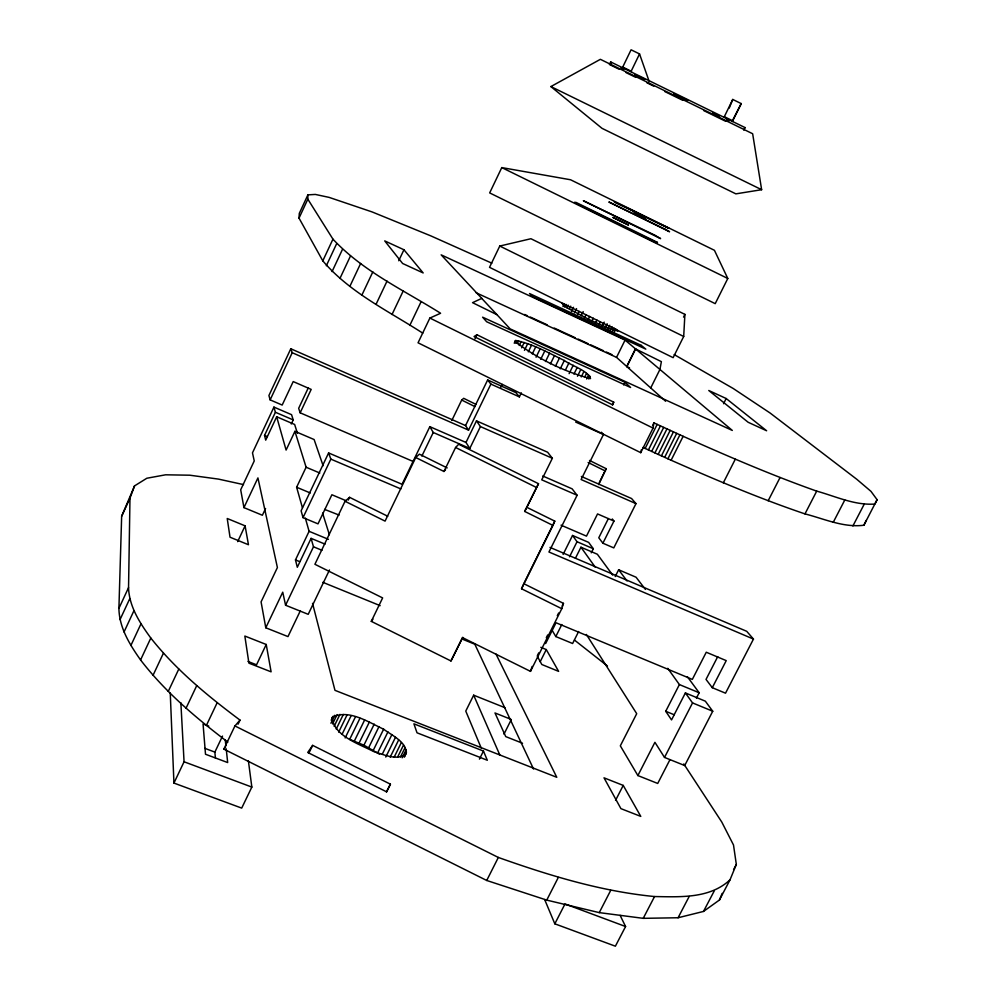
<?xml version="1.0" encoding="UTF-8"?>
<svg xmlns="http://www.w3.org/2000/svg" width="996" height="996" viewBox="0 0 996 996"><rect width="100%" height="100%" fill="white"/><g stroke="black" fill="none" stroke-linecap="round" stroke-linejoin="round"><path stroke-width="1.49" d="M422.752 333.137C388.44 310.976 349.559 292.488 322.804 260.852L299.024 218.124L307.826 199.175L307.889 194.867L315.346 194.432L329.141 197.395L372.093 211.924L430.895 235.903L491.825 263.168M238.069 724.154L240.011 720.108C207.629 695.905 176.018 669.91 150.819 638.05C139.975 623.172 129.156 606.639 128.546 587.64L129.978 498.212L134.535 485.899L146.835 478.242L165.61 474.806L189.788 475.204L218.448 479.101L243.485 484.591M227.847 742.107C195.988 717.942 165.037 691.822 140.573 659.95C129.766 644.686 119.209 627.667 118.91 608.382L121.649 516.264L134.535 485.899M683.692 336.474L684.899 314.375L530.93 238.729L499.768 246.049L489.534 267.339L673.134 357.664L683.692 336.474L499.768 246.049M299.024 218.124L299.298 213.381L307.889 194.867M307.826 199.175L332.95 239.152C362.83 271.211 403.915 290.222 440.606 313.254L429.874 318.06L418.046 342.798L640.752 452.67L653.04 428.081L653.911 422.877L683.144 436.31C727.092 455.931 771.315 475.042 816.708 491.128C835.744 496.382 854.73 505.507 874.899 504.051L877.09 499.681L870.965 491.352L856.772 479.275L770.082 413.004L733.156 388.452L674.18 354.588M640.752 452.67L641.324 449.794M405.671 754.445C396.171 760.807 383.56 754.408 373.749 751.582C359.332 744.049 333.859 736.044 332.054 717.506C348.326 708.542 368.532 722.262 383.634 729.197C391.677 735.372 411.709 744.323 404.351 757.134M561.769 608.705L563.462 603.364L523.772 583.681L554.772 521.132L526.847 507.325L524.655 511.421L552.942 525.415L521.543 588.773L561.769 608.705L530.47 671.366L462.48 637.589L450.964 660.971L371.284 621.355L382.638 597.924L314.91 564.284L345.039 501.262L349.571 497.328L387.73 516.252M598.696 484.604L606.191 468.693L589.508 460.451M530.47 671.366L532.138 666.448M613.735 402.16L612.689 404.874L474.059 336.536L476.947 334.743L613.735 402.16L612.416 404.824M723.955 117.441L732.757 99.451L741.236 103.596L732.359 121.549M729.234 108.054L732.757 99.451M240.011 720.108L234.931 725.947L223.851 749.129L486.72 880.476L546.742 900.11L599.256 912.622L643.229 918.337L678.077 917.752L703.487 911.44L719.436 900.011L730.018 879.829L736.33 864.416L733.504 845.006L721.776 822.036L683.791 763.932M719.436 900.011L722.187 893.362M552.942 525.415L554.772 521.132M521.543 588.773L523.772 583.681M121.649 516.264L129.978 498.212M118.91 608.382L128.546 587.64M120.03 619.612L129.816 598.571M124.027 631.999L133.962 610.66M130.887 645.483L140.971 623.857M322.804 260.852L332.95 239.152M140.573 659.95L150.819 638.05M326.339 265.733L336.623 243.746M465.555 425.566L487.654 379.962L490.879 384.107L468.556 430.123L465.555 425.566L290.795 348.762L268.92 395.512L270.14 399.882L282.179 405.061L293.21 381.58L311.188 389.399L300.157 412.805L413.402 461.584M270.14 399.882L292.226 352.709L290.795 348.762M332.066 271.597L342.487 249.349M291.293 423.985L293.21 419.914L291.567 414.672L273.937 407.103L252.486 452.844L254.241 460.936L240.696 489.783L243.945 507.624L262.384 515.256L265.559 508.52M297.431 433.285L294.654 424.483L276.676 416.776L265.708 440.145L264.538 435.414L275.394 412.257L273.937 407.103M153.048 675.3L163.444 653.152M339.947 278.432L350.505 255.935M243.945 507.624L257.927 477.906L277.398 567.558L261.077 601.895L265.783 627.779L287.981 636.593L300.381 610.685M349.945 286.201L360.652 263.442M308.299 387.867L298.663 408.335L300.157 412.805M237.658 541.637L245.091 525.838L227.225 518.493L230.026 537.218L248.465 544.737L245.091 525.838M168.249 691.423L178.794 669.051M323.127 465.73L314.114 439.535L294.928 431.33L286.101 450.068L276.676 416.776M362.009 294.841L372.84 271.858M376.052 304.303L387.033 281.109M186.053 708.181L196.747 685.597M398.736 260.753L403.94 249.759L384.73 240.895L402.621 263.492L423.175 272.941L403.94 249.759M302.448 507.811L296.621 487.243L306.108 467.224L294.928 431.33M392.013 314.524L403.131 291.131M465.991 442.461L476.474 420.86L480.421 426.587L469.813 448.437L465.991 442.461L429.836 426.662L402.06 484.28L328.605 452.943L301.116 510.811L303.021 517.634L318.01 523.859L331.892 494.751L345.861 500.627M248.402 760.956L251.839 787.077L241.704 808.105L173.939 783.068L184.061 761.778L180.861 702.778M303.021 517.634L330.846 459.119L328.605 452.943M206.371 725.449L217.203 702.666M325.057 544.127L311.088 538.363L297.306 567.272L295.476 559.914L309.096 531.316L305.349 518.094M265.783 627.779L282.74 592.184L285.578 605.232L308.212 614.32L329.477 569.973M409.779 325.455L421.022 301.875M215.41 758.043L214.862 752.105L222.519 736.081M266.231 644.487L271.111 671.839L248.913 663.162L244.842 636.046L266.231 644.487L256.532 664.805L247.979 661.456M285.578 605.232L313.479 546.792L311.088 538.363M501.785 167.589L489.671 192.913L715.215 303.656L727.79 278.482L714.431 250.307L570.559 179.766L501.785 167.589L727.79 278.482M348.251 500.092L349.571 497.328M447.204 467.921L419.366 454.151L415.743 457.525L385.079 521.12L345.039 501.262M475.017 338.752L476.947 334.743M743.775 130.14L745.033 127.575L610.685 61.926L609.44 64.491L619.139 69.234M421.868 456.068L433.248 432.488L429.836 426.662M451.823 420.474L461.696 400.068L463.7 398.325L476.175 404.488M623.372 68.288L622.737 67.056L631.078 49.8L639.544 53.933L649.23 81.597M631.738 72.384L631.19 71.189L639.544 53.933M415.743 457.525L443.955 471.482L455.583 447.49L458.695 444.241L538.5 483.695L526.847 507.325M308.785 753.325L312.657 745.369L390.42 784.176L386.498 792.119M331.182 720.233L333.137 716.211M514.235 343.197L515.53 340.52C532.86 343.682 548.535 353.032 564.334 360.477C571.542 365.831 588.2 370.612 590.516 378.58C563.524 371.508 537.056 358.311 514.932 341.454L515.53 340.52M330.933 723.258L334.818 715.253M515.48 343.197L516.775 340.532M332.564 723.943L337.096 714.63M517.36 343.52L518.655 340.856M334.146 726.321L339.96 714.356M519.215 345.5L521.145 341.528M500.926 387.183L502.258 384.444M336.237 729.047L343.321 714.468M521.618 347.791L524.195 342.5M338.69 732.122L347.056 714.929M524.456 350.343L527.668 343.745M342.114 734.214L351.115 715.738M528.316 351.825L531.528 345.226M345.164 737.949L355.435 716.859M532.3 353.929L535.699 346.944M359.954 718.278L349.683 739.343L363.926 745.182L379.601 754.271M536.06 357.228L540.143 348.849M562.964 306.631L564.321 303.842L562.205 303.456L563.562 305.423L569.463 309.158L589.159 319.542L609.415 328.68L617.819 330.971L615.74 328.966L614.37 331.743M490.879 384.107L519.389 396.869L521.331 392.885M564.72 307.179L566.064 304.403M354.364 741.024L364.636 719.984M540.716 359.307L544.8 350.928M566.873 307.951L568.23 305.174M569.376 308.922L570.733 306.158M359.12 742.979L369.404 721.951M545.522 361.523L549.605 353.169M571.492 311.437L573.509 307.303M574.518 312.744L576.547 308.611M363.926 745.182L374.21 724.154M550.427 363.889L554.523 355.522M577.767 314.176L579.112 311.424M368.719 747.623L379.003 726.607M555.395 366.341L559.478 357.987M581.166 315.732L583.195 311.611M584.03 318.77L586.046 314.649M373.326 750.225L383.634 729.197M560.238 368.844L564.334 360.477M588.312 319.143L589.669 316.392M377.621 752.914L387.942 731.873M565.516 369.89L568.94 362.918M591.985 320.961L593.33 318.21M382.215 754.321L391.914 734.575M569.114 373.649L573.223 365.283M595.571 322.779L596.928 320.027M385.776 757.06L395.487 737.301M573.945 374.11L577.182 367.536M598.982 324.547L600.327 321.795M390.195 757.134L398.637 739.991M577.493 376.251L580.73 369.665M602.169 326.265L604.199 322.131M605.107 327.883L607.149 323.75M394.167 757.159L401.313 742.618M581.266 376.911L583.855 371.633M607.772 329.402L609.801 325.256M397.616 757.072L403.48 745.157M584.54 377.397L586.495 373.425M610.1 330.797L612.142 326.651M400.529 756.848L405.098 747.56M586.644 378.978L588.611 375.006M402.185 757.794L406.119 749.814M588.823 379.003L590.142 376.339M612.777 330.66L614.134 327.883M403.803 756.487L406.43 751.158M524.655 511.421L538.5 483.695M462.791 637.328L450.964 660.971M404.488 756.387L406.468 752.391M476.474 420.86L547.626 452.234L552.357 458.272L541.724 479.823L577.107 495.261L548.945 551.996L753.462 639.083L725.524 693.191L712.289 687.688L706.027 679.409L717.73 656.638M665.614 401.251L616.536 357.377L625.077 340.097L441.153 254.852L481.778 298.377L472.552 302.66L496.967 314.686L510.139 328.879L732.309 430.434L625.077 340.097M626.858 366.603L635.597 348.961M623.645 384.929L624.978 382.24L482.612 317.189L486.671 321.758L630.605 387.481L624.978 382.24M504.935 707.683L473.66 695.183L465.767 711.082L481.305 748.208M601.385 432.227L603.464 434.493L581.116 479.537L635.983 503.627L613.785 547.9L602.891 543.206L598.783 537.778L608.382 518.567M563.114 554.411L572.538 535.462L588.661 542.397L593.305 548.721L591.263 552.817M599.281 482.574L606.191 468.693M683.542 317.114L684.899 314.375M650.724 387.954L659.925 369.466L661.381 361.648L635.448 348.886L626.708 366.528L629.559 367.935M569.525 556.801L577.033 541.737L572.538 535.462M575.439 558.258L580.954 547.215L597.363 554.249L612.727 575.14M479.437 759.126L483.458 751.059L413.913 723.831L417.025 732.807L487.318 760.247L483.458 751.059M537.367 655.592L538.749 652.853M546.294 637.726L547.676 634.975M557.287 615.727L558.656 612.988M562.093 606.103L563.462 603.364M652.579 425.541L653.911 422.877M545.621 643.578L556.029 622.761L692.332 679.397L706.264 652.231L726.233 660.622L712.289 687.688M642.993 447.416L645.159 448.424L657.173 424.396M503.988 734.152L511.322 719.461M540.206 661.718L546.281 649.566L540.828 647.325M645.159 448.424L648.421 449.918L660.435 425.902M578.639 631.501L572.613 643.503L555.805 636.556L561.831 624.517M602.891 543.206L613.972 521.057L612.279 518.966M648.421 449.918L651.67 451.412L663.685 427.409M651.67 451.412L654.92 452.906L666.934 428.903M654.92 452.906L658.169 454.388L670.183 430.397M658.169 454.388L661.419 455.857L673.433 431.891M661.419 455.857L664.656 457.326L676.682 433.372M664.656 457.326L667.893 458.783L679.907 434.841M667.893 458.783L671.117 460.239L683.144 436.31M615.229 576.56L618.64 569.774L636.058 577.219L645.42 589.408M671.117 460.239C715.116 479.649 759.413 498.473 804.98 513.899C824.202 518.816 843.612 527.855 863.881 525.241L866.333 520.335M723.569 403.704L726.171 398.525L708.766 390.494L748.133 422.267L766.621 430.77L726.171 398.525M486.72 880.476L498.336 857.456C549.008 875.434 600.812 891.32 654.546 896.549C680.305 896.935 709.762 898.753 730.018 879.829M723.308 482.848L735.285 459.231M546.742 900.11L558.32 877.426M768.165 500.776L780.055 477.545M615.553 800.373L623.222 785.408L604.012 777.826L620.919 808.64L640.777 816.396L623.222 785.408M554.822 923.815L565.006 903.932L625.575 926.529L615.391 946.2L554.822 923.815L544.663 899.55M669.798 759.985L657.721 783.454L637.876 775.56L654.92 742.306L664.519 757.421L684.713 765.538L712.738 711.231L705.342 701.172L685.385 692.93L671.541 719.921L665.726 711.293L679.397 684.576L667.756 668.328M390.42 784.176L386.485 791.783L307.714 752.466L312.657 745.369M732.757 120.08L741.236 103.596M664.519 757.421L692.544 702.915L685.385 692.93M696.428 698.084L699.167 692.755L687.402 676.757M599.256 912.622L610.722 890.349M804.98 513.899L816.708 491.128M833.279 522.253L844.807 499.98M643.229 918.337L654.546 896.549M852.9 525.963L864.192 504.225M863.881 525.241L877.09 499.681M678.077 917.752L689.182 896.475M703.487 911.44L714.356 890.71M733.579 869.657L736.33 864.416M744.56 128.223L745.033 127.575M371.284 621.355L372.952 619.163M223.851 749.129L225.582 747.1M443.955 471.482L445.573 469.701M550.875 86.577L600.376 59.324L752.652 133.738L761.641 189.701L735.857 193.859L602.032 128.347L550.875 86.577L761.641 189.701M184.061 761.778L251.839 787.077M204.89 748.357L214.862 752.105M208.762 726.121L203.06 723.955L205.5 754.246L227.673 762.563L226.216 748.843M324.609 509.404L339.101 515.081M522.551 743.253L505.744 736.604L494.987 712.962L509.964 718.925M322.816 582.311L380.173 605.668M461.907 638.959L474.818 644.213L533.557 769.049M295.476 559.914L299.622 561.607M665.726 711.293L674.192 714.755M313.479 546.792L321.969 550.29M692.544 702.915L712.738 711.231M309.096 531.316L328.431 539.322M679.397 684.576L699.167 692.755M296.621 487.243L310.304 492.983M306.108 467.224L319.791 473.013M264.538 435.414L267.277 436.584M550.016 547.402L746.726 631.315L753.462 639.083M330.846 459.119L400.853 488.924M275.394 412.257L293.21 419.914M577.033 541.737L593.305 548.721M561.047 525.178L586.482 536.134L597.55 513.924L613.972 521.057M542.733 475.988L572.127 488.837L577.107 495.261M433.248 432.488L469.813 448.437M292.226 352.709L468.556 430.123M480.421 426.587L552.357 458.272M581.353 476.462L631.576 498.535L635.983 503.627M487.654 379.962L515.928 392.623L519.389 396.869M575.676 422.055L603.464 434.493M524.668 314.462L527.482 315.757M530.295 317.052L547.19 324.833M554.237 328.07L575.352 337.793M578.166 339.088L588.014 343.62M590.84 344.915L603.501 350.754M606.315 352.049L611.955 354.638M476.15 292.774L616.536 357.377M622.737 67.056L631.19 71.189M724.266 116.669L732.732 120.802M621.093 67.89L623.87 69.234M634.962 74.663L644.673 79.406M673.806 93.649L687.688 100.422M712.663 112.623L719.598 116.022M726.532 119.408L729.309 120.765M626.061 72.621L635.759 77.352M646.84 82.768L653.762 86.154M664.842 91.57L682.833 100.359M703.612 110.506L725.773 121.338M429.874 318.06L653.04 428.081M461.696 400.068L474.992 406.629M588.113 462.493L605.444 471.046M455.583 447.49L536.458 487.467M234.931 725.947L498.336 857.456M574.468 640.079L607.485 666.05M481.728 298.389L496.967 314.686M618.64 569.774L627.044 580.967M580.954 547.215L595.359 567.322M586.358 634.452L636.718 713.684L620.321 745.83L637.876 775.56M551.958 630.032L555.805 636.556M610.685 61.926L611.382 63.134M546.281 649.566L558.619 671.366L541.824 664.506L537.367 656.389M495.958 654.011L556.776 777.291L334.967 690.34L312.545 603.364M620.122 915.374L625.575 926.529M473.66 695.183L499.755 754.831M322.58 513.127L329.377 534.703M225.233 739.692L225.893 745.792M170.254 693.092L173.939 783.068M657.435 242.364L656.974 242.924L574.406 202.412L575.974 202.4L657.435 242.364M668.889 228.308L614.445 201.964L668.889 228.308M628.414 224.996L613.026 217.477L628.414 224.996M645.246 218.585L633.991 213.082L645.246 218.585M641.212 345.351L529.548 293.559L533.171 296.933L645.806 349.135L641.212 345.351M664.706 228.993L608.855 201.989L669.573 231.757L664.706 228.993M654.546 235.044L583.345 200.731L660.622 238.629L654.546 235.044"/></g></svg>
